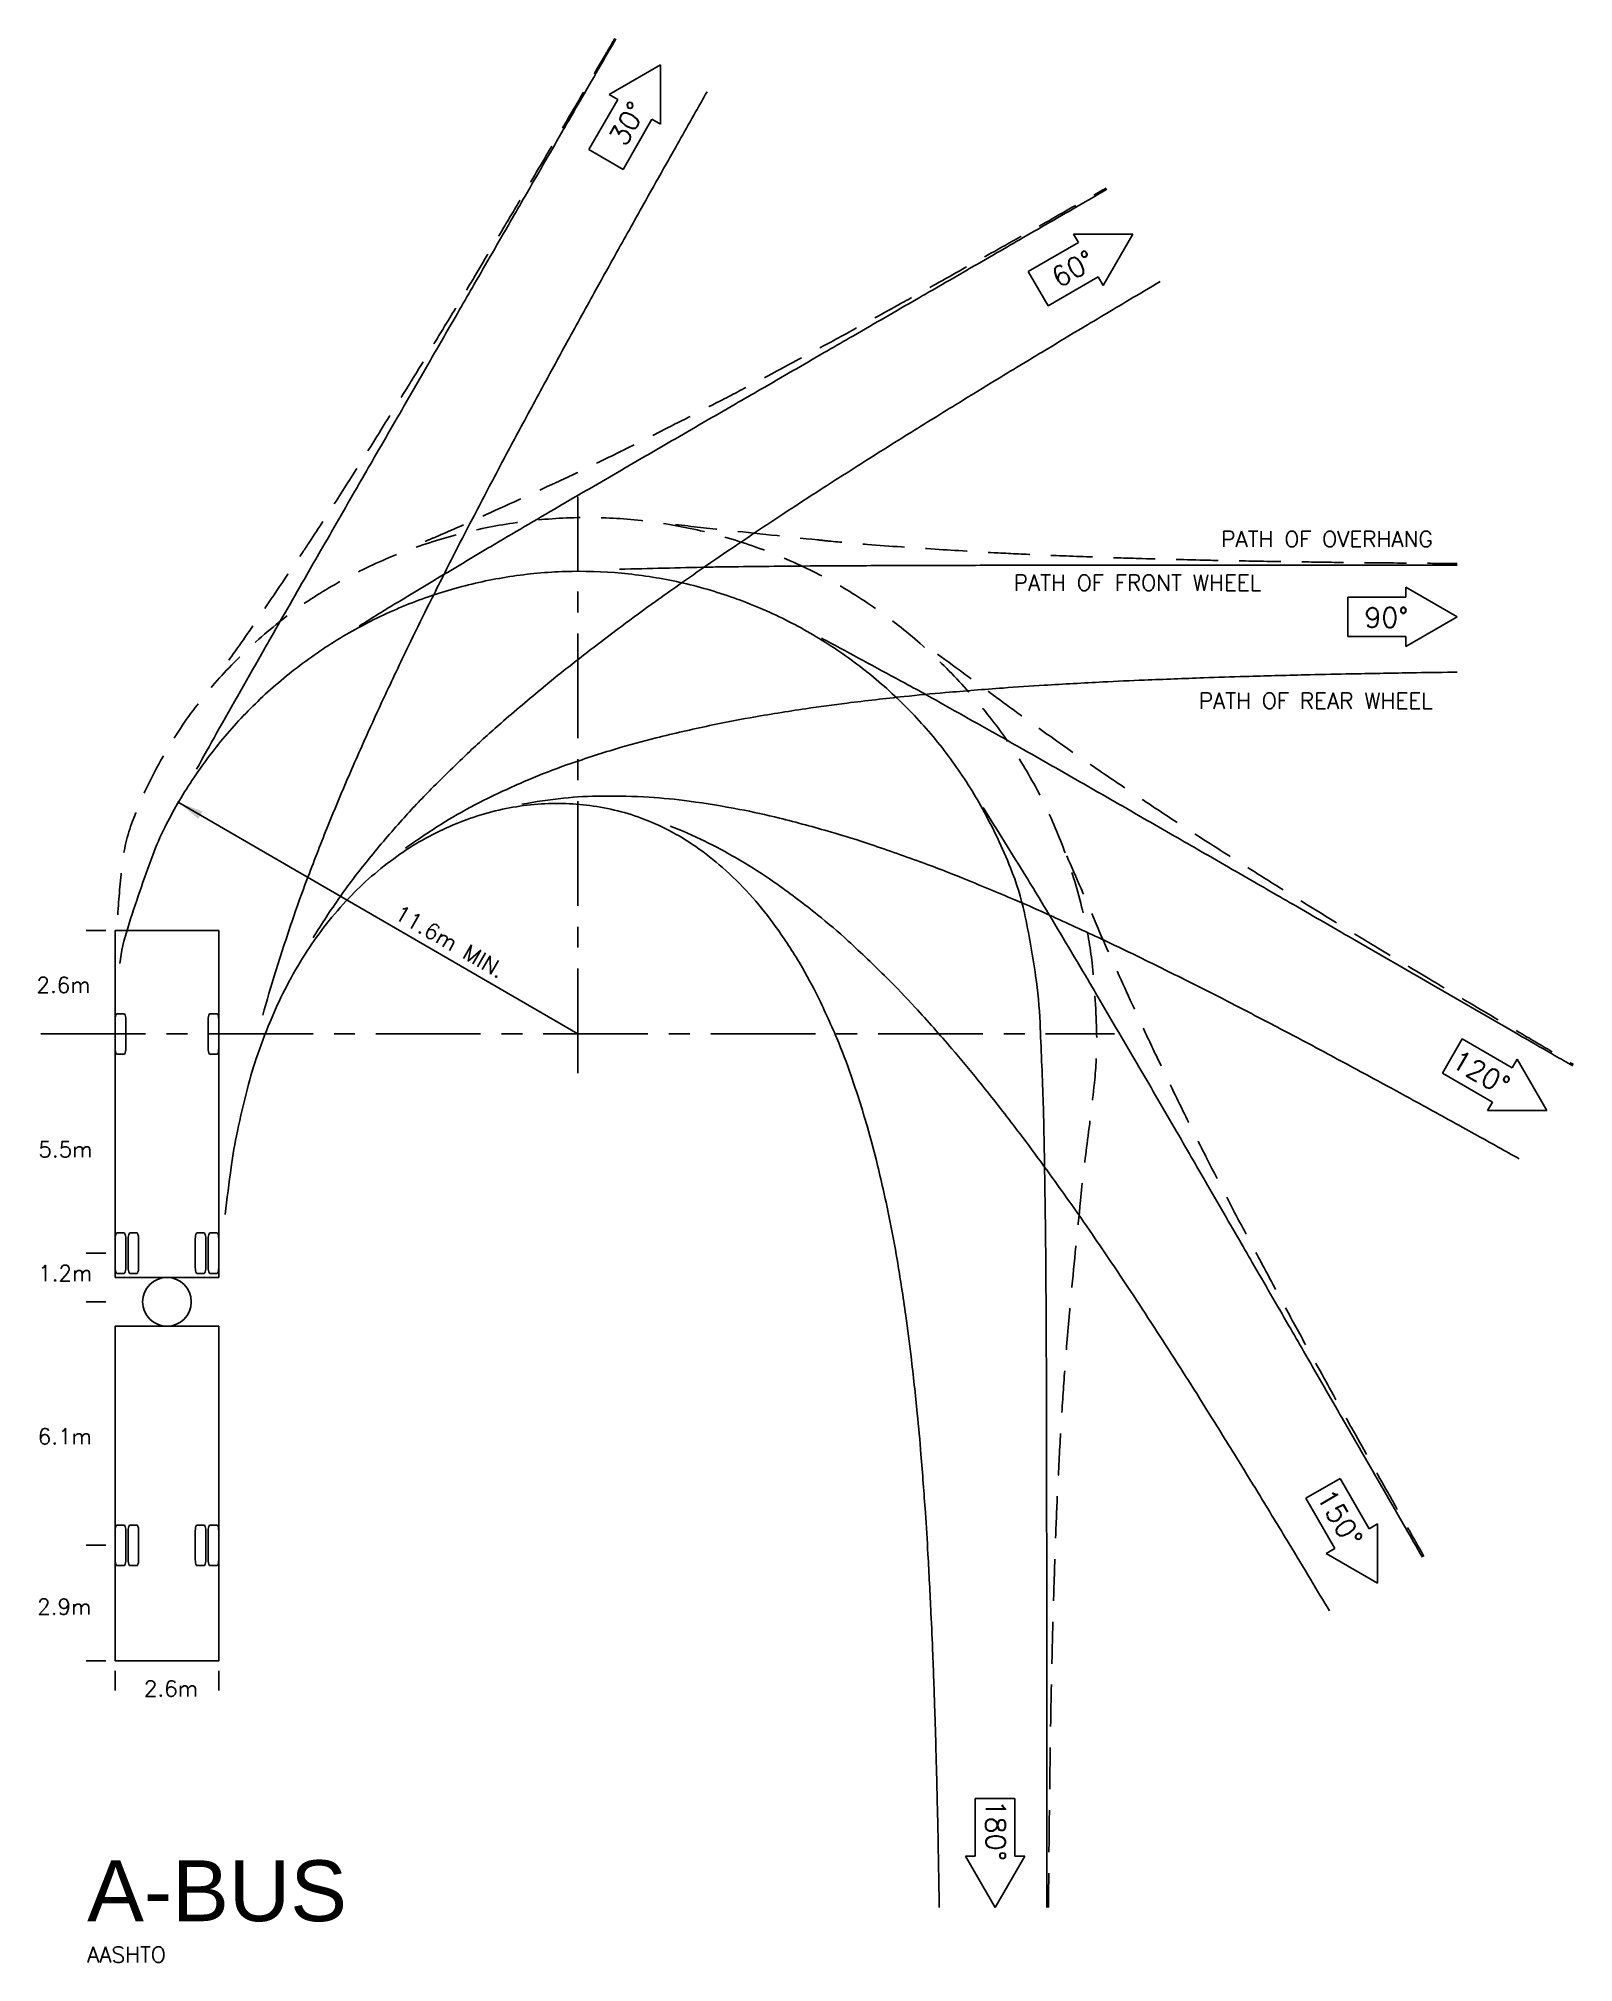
# Model space of a CAD drawing. Extents: x -13.5 to 25, y -23.3 to 25.
import ezdxf
from ezdxf.enums import TextEntityAlignment as Align

# ---------------------------------------------------------------- set-up
doc = ezdxf.new("R2010")
doc.units = 0
doc.header["$LTSCALE"] = 2.1
doc.header["$MEASUREMENT"] = 0
doc.linetypes.add('CENTER', pattern=[2, 1.25, -0.25, 0.25, -0.25])
doc.linetypes.add('DASHED', pattern=[0.75, 0.5, -0.25])
for name, color, linetype in [('DIMS', 1, 'CONTINUOUS'), ('OVERHANG', 2, 'DASHED'), ('TEXT', 4, 'CONTINUOUS'), ('VEHICLE', 7, 'CONTINUOUS'), ('WHEELS', 3, 'CONTINUOUS')]:
    doc.layers.add(name, color=color, linetype=linetype)
doc.styles.add('SANSSERIF', font='SAS_____.pfb', dxfattribs={"height": 2})
doc.styles.get("Standard").update_dxf_attribs({"font": 'ROMANS.shx'})

msp = doc.modelspace()

# ---------------------------------------------------------------- linework, layer by layer
at = {"layer": 'DIMS', "linetype": 'CENTER'}
for p, q in [((0, -0.984), (0, 13.467)), ((-13.463, 0), (13.463, 0))]:
    msp.add_line(p, q, dxfattribs=at)
at = {"layer": 'DIMS'}
for p, q in [((-10.035, 5.819), (0, 0)), ((-11.833, 2.595), (-12.329, 2.595)), ((-11.833, -5.495), (-12.329, -5.495)), ((-11.833, -6.716), (-12.329, -6.716)), ((-11.833, -12.821), (-12.329, -12.821)), ((-11.833, -15.721), (-12.329, -15.721)), ((-11.6, -16.465), (-11.6, -15.969)), ((-9.005, -16.465), (-9.005, -15.969))]:
    msp.add_line(p, q, dxfattribs=at)
msp.add_solid([(-9.516, 5.395), (-9.409, 5.58), (-10.017, 5.809)], dxfattribs=at)
at = {"layer": 'OVERHANG', "flags": 128}
for points in [[(-8.751, 9.376, 0.00737), (-8.174, 10.196, 0.001053), (-7.061, 11.836, 0.003533), (-6.734, 12.327, 0.002359), (-6.018, 13.431, 0.002486), (-5.349, 14.484, 0.00124), (-4.513, 15.823, 0.001997), (-3.999, 16.658, 0.000946), (-3.245, 17.9, 0.001245), (-2.676, 18.845, 0.000522), (-1.861, 20.211, 0.00086), (-1.369, 21.041, 0.000374), (-0.594, 22.355, 0.000555), (-0.073, 23.242, 0.000215), (0.711, 24.583, 0.000154), (0.932, 24.962, 0.00014)], [(-3.825, 12.351, -0.000934), (-3.554, 12.466, 0.006516), (-2.532, 12.916, 0.000886), (-0.647, 13.778, 0.003399), (-0.157, 14.007, 0.003403), (0.912, 14.525, 0.002878), (2.169, 15.154, 0.001801), (3.562, 15.867, 0.002763), (4.464, 16.339, 0.001511), (5.701, 17, 0.001807), (6.732, 17.56, 0.000759), (8.134, 18.331, 0.001251), (8.984, 18.802, 0.000548), (10.325, 19.552, 0.000815), (11.224, 20.059, 0.000309), (12.576, 20.824, 0.000386), (13.258, 21.211, 0.000204)], [(-11.539, 2.986, -0.010421), (-11.43, 4.235, -0.06318), (-11.167, 5.334, -0.039601), (-10.4, 6.962, -0.031215), (-9.594, 8.188, -0.032875), (-8.686, 9.245, -0.028204), (-7.568, 10.264, -0.031644), (-6.471, 11.046, -0.028963), (-5.217, 11.728, -0.028861), (-3.888, 12.262, -0.026971), (-2.487, 12.652, -0.027763), (-1.092, 12.879, -0.028659), (0.352, 12.949, -0.029105), (1.773, 12.854, -0.028491), (3.168, 12.597, -0.027854), (4.557, 12.176, -0.02738), (5.909, 11.595, -0.028992), (7.117, 10.907, -0.027765), (8.248, 10.081, -0.02678), (9.32, 9.101, -0.02625), (10.282, 8.014, -0.027657), (11.078, 6.891, -0.028458), (11.763, 5.649, -0.028902), (12.294, 4.358, -0.025976), (12.707, 2.919, -0.031382), (12.911, 1.696, -0.020436), (13.017, -0.011, -0.03126), (12.97, -1.129, -0.006822), (12.777, -2.754, 0.007788), (12.612, -4.179, 0.000686), (12.383, -6.481, 0.002601), (12.327, -7.089, 0.003357), (12.206, -8.588, 0.003851), (12.119, -9.896, 0.002636), (12.043, -11.336, 0.002931), (11.988, -12.631, 0.001261), (11.933, -14.275, 0.001974), (11.905, -15.325, 0.000859), (11.87, -16.931, 0.001294), (11.852, -17.997, 0.000546), (11.83, -19.65, 0.000894), (11.819, -20.658, 0.000244), (11.809, -21.906, 0.000472)], [(2.45, 12.774, 0.002326), (3.704, 12.634, 0.000236), (6.018, 12.389, 0.001651), (6.349, 12.355, 0.00578), (7.27, 12.274, 0.003141), (8.968, 12.156, 0.00206), (10.548, 12.063, 0.003183), (11.571, 12.013, 0.001729), (12.937, 11.96, 0.001927), (14.162, 11.921, 0.000912), (15.814, 11.879, 0.001614), (16.747, 11.86, 0.000717), (18.198, 11.837, 0.00092), (19.328, 11.822, 0.000344), (20.978, 11.805, 0.000611), (21.907, 11.798, 0.000027), (22.062, 11.796, 0.000391)], [(9.023, 9.527, -0.001351), (10.535, 8.415, 0.002988), (11.221, 7.914, 0.003694), (12.322, 7.132, 0.003748), (13.418, 6.378, 0.003109), (14.542, 5.628, 0.003253), (15.626, 4.924, 0.001585), (16.925, 4.098, 0.002255), (17.842, 3.524, 0.001114), (19.177, 2.702, 0.001678), (20.066, 2.161, 0.000724), (21.371, 1.376, 0.001022), (22.297, 0.824, 0.000435), (23.698, -0.007, 0.000733), (24.532, -0.499, 0.000101), (24.979, -0.762, 0.000429)], [(12.267, 4.465, -0.003715), (12.978, 2.822, 0.006345), (13.4, 1.862, 0.0018), (14.141, 0.245, 0.003254), (14.56, -0.645, 0.002921), (15.183, -1.927, 0.003257), (15.756, -3.07, 0.002064), (16.445, -4.409, 0.002682), (16.986, -5.434, 0.001288), (17.722, -6.806, 0.001847), (18.242, -7.759, 0.000732), (19.004, -9.14, 0.001098), (19.515, -10.059, 0.000483), (20.326, -11.504, 0.000828), (20.8, -12.346, 0.000179), (21.227, -13.098, 0.000442)]]:
    msp.add_lwpolyline(points, format="xyb", dxfattribs=at)
at = {"layer": 'TEXT'}
for p, q in [((0.789, 23.556), (2.078, 24.3)), ((2.078, 22.812), (2.078, 24.3)), ((0.278, 22.175), (1.004, 23.432)), ((1.004, 23.432), (0.789, 23.556)), ((1.137, 21.679), (1.863, 22.936)), ((1.863, 22.936), (2.078, 22.812)), ((0.278, 22.175), (1.137, 21.679)), ((11.303, 19.116), (12.56, 19.842)), ((12.436, 20.057), (13.924, 20.057)), ((12.56, 19.842), (12.436, 20.057)), ((13.18, 18.768), (13.924, 20.057)), ((11.303, 19.116), (11.799, 18.257)), ((11.799, 18.257), (13.056, 18.983)), ((13.056, 18.983), (13.18, 18.768)), ((20.773, 11.203), (22.062, 10.459)), ((20.773, 10.955), (20.773, 11.203)), ((19.321, 10.955), (20.773, 10.955)), ((19.321, 10.955), (19.321, 9.963)), ((20.773, 9.715), (22.062, 10.459)), ((19.321, 9.963), (20.773, 9.963)), ((20.773, 9.963), (20.773, 9.715)), ((22.185, -0.123), (21.689, -0.982)), ((22.185, -0.123), (23.442, -0.848)), ((23.442, -0.848), (23.566, -0.633)), ((23.566, -0.633), (24.31, -1.922)), ((21.689, -0.982), (22.946, -1.707)), ((22.946, -1.707), (22.822, -1.922)), ((22.822, -1.922), (24.31, -1.922)), ((19.126, -11.147), (18.266, -11.643)), ((19.126, -11.147), (19.851, -12.404)), ((18.266, -11.643), (18.992, -12.9)), ((19.851, -12.404), (20.066, -12.28)), ((20.066, -12.28), (20.066, -13.768)), ((18.992, -12.9), (18.777, -13.024)), ((18.777, -13.024), (20.066, -13.768)), ((10.964, -19.166), (9.972, -19.166)), ((9.972, -19.166), (9.972, -20.617)), ((10.964, -19.166), (10.964, -20.617)), ((9.724, -20.617), (10.468, -21.906)), ((9.972, -20.617), (9.724, -20.617)), ((11.212, -20.617), (10.468, -21.906)), ((10.964, -20.617), (11.212, -20.617))]:
    msp.add_line(p, q, dxfattribs=at)
at = {"layer": 'VEHICLE'}
for points in [[(-9.006, 2.595), (-9.006, -6.105), (-11.6, -6.105), (-11.6, 2.595)], [(-9.006, -7.326), (-9.006, -15.721), (-11.6, -15.721), (-11.6, -7.326)]]:
    msp.add_lwpolyline(points, close=True, dxfattribs=at)
for points in [[(-11.336, -0.366, -0.14), (-11.368, -0.502, -0.24), (-11.387, -0.509), (-11.549, -0.509, -0.24), (-11.568, -0.502, -0.14), (-11.6, -0.366), (-11.6, 0.366, -0.14), (-11.568, 0.502, -0.24), (-11.549, 0.509), (-11.387, 0.509, -0.24), (-11.368, 0.502, -0.14), (-11.336, 0.366)], [(-9.006, -0.366, -0.14), (-9.038, -0.502, -0.24), (-9.056, -0.509), (-9.219, -0.509, -0.24), (-9.237, -0.502, -0.14), (-9.27, -0.366), (-9.27, 0.366, -0.14), (-9.237, 0.502, -0.24), (-9.219, 0.509), (-9.056, 0.509, -0.24), (-9.038, 0.502, -0.14), (-9.006, 0.366)], [(-11.6, -5.129, -0.14), (-11.568, -4.992, -0.24), (-11.549, -4.986), (-11.387, -4.986, -0.24), (-11.368, -4.992, -0.14), (-11.336, -5.129), (-11.336, -5.861, -0.14), (-11.368, -5.997, -0.24), (-11.387, -6.003), (-11.549, -6.003, -0.24), (-11.568, -5.997, -0.14), (-11.6, -5.861)], [(-11.278, -5.129, -0.14), (-11.246, -4.992, -0.24), (-11.227, -4.986), (-11.064, -4.986, -0.24), (-11.046, -4.992, -0.14), (-11.014, -5.129), (-11.014, -5.861, -0.14), (-11.046, -5.997, -0.24), (-11.064, -6.003), (-11.227, -6.003, -0.24), (-11.246, -5.997, -0.14), (-11.278, -5.861)], [(-9.592, -5.129, -0.14), (-9.56, -4.992, -0.24), (-9.541, -4.986), (-9.379, -4.986, -0.24), (-9.36, -4.992, -0.14), (-9.328, -5.129), (-9.328, -5.861, -0.14), (-9.36, -5.997, -0.24), (-9.379, -6.003), (-9.541, -6.003, -0.24), (-9.56, -5.997, -0.14), (-9.592, -5.861)], [(-9.27, -5.129, -0.14), (-9.237, -4.992, -0.24), (-9.219, -4.986), (-9.056, -4.986, -0.24), (-9.038, -4.992, -0.14), (-9.006, -5.129), (-9.006, -5.861, -0.14), (-9.038, -5.997, -0.24), (-9.056, -6.003), (-9.219, -6.003, -0.24), (-9.237, -5.997, -0.14), (-9.27, -5.861)], [(-11.6, -12.455, -0.14), (-11.568, -12.319, -0.24), (-11.549, -12.312), (-11.387, -12.312, -0.24), (-11.368, -12.319, -0.14), (-11.336, -12.455), (-11.336, -13.187, -0.14), (-11.368, -13.324, -0.24), (-11.387, -13.33), (-11.549, -13.33, -0.24), (-11.568, -13.324, -0.14), (-11.6, -13.187)], [(-11.278, -12.455, -0.14), (-11.246, -12.319, -0.24), (-11.227, -12.312), (-11.064, -12.312, -0.24), (-11.046, -12.319, -0.14), (-11.014, -12.455), (-11.014, -13.187, -0.14), (-11.046, -13.324, -0.24), (-11.064, -13.33), (-11.227, -13.33, -0.24), (-11.246, -13.324, -0.14), (-11.278, -13.187)], [(-9.592, -12.455, -0.14), (-9.56, -12.319, -0.24), (-9.541, -12.312), (-9.379, -12.312, -0.24), (-9.36, -12.319, -0.14), (-9.328, -12.455), (-9.328, -13.187, -0.14), (-9.36, -13.324, -0.24), (-9.379, -13.33), (-9.541, -13.33, -0.24), (-9.56, -13.324, -0.14), (-9.592, -13.187)], [(-9.27, -12.455, -0.14), (-9.237, -12.319, -0.24), (-9.219, -12.312), (-9.056, -12.312, -0.24), (-9.038, -12.319, -0.14), (-9.006, -12.455), (-9.006, -13.187, -0.14), (-9.038, -13.324, -0.24), (-9.056, -13.33), (-9.219, -13.33, -0.24), (-9.237, -13.324, -0.14), (-9.27, -13.187)]]:
    msp.add_lwpolyline(points, format="xyb", close=True, dxfattribs=at)
msp.add_circle((-10.303, -6.716), 0.611, dxfattribs=at)
at = {"layer": 'WHEELS', "flags": 128}
for points in [[(-9.562, 6.639, -0.002965), (-9.058, 7.541, -0.000087), (-7.858, 9.656, -0.000964), (-7.75, 9.846, -0.000141), (-6.797, 11.509, -0.00039), (-6.451, 12.112, -0.000064), (-5.533, 13.707, -0.000158), (-5.16, 14.354, -0.000025), (-4.244, 15.943, -0.000063), (-3.876, 16.581, -0.00001), (-2.961, 18.166, -0.000025), (-2.596, 18.799, -0.000004), (-1.682, 20.382, -0.00001), (-1.319, 21.011, -0.000002), (-0.406, 22.592, -0.000004), (-0.043, 23.22, -0.000001), (0.861, 24.788, 0), (0.954, 24.949, 0)], [(-7.899, 0.469, -0.009532), (-7.581, 1.556, -0.006519), (-7.166, 2.828, -0.007903), (-6.793, 3.866, -0.004901), (-6.292, 5.154, -0.006226), (-5.876, 6.159, -0.003612), (-5.309, 7.455, -0.004748), (-4.861, 8.433, -0.002616), (-4.244, 9.733, -0.003526), (-3.773, 10.691, -0.001859), (-3.124, 11.979, -0.002552), (-2.643, 12.913, -0.001351), (-1.962, 14.21, -0.00186), (-1.461, 15.148, -0.00095), (-0.759, 16.448, -0.001328), (-0.252, 17.376, -0.000662), (0.467, 18.679, -0.000938), (0.977, 19.597, -0.000461), (1.707, 20.901, -0.000658), (2.22, 21.813, -0.000319), (2.958, 23.12, -0.000257), (3.245, 23.626, -0.000219)], [(-5.481, 10.226, -0.006763), (-4.505, 10.831, -0.000347), (-2.521, 12.021, -0.002068), (-2.188, 12.219, -0.000282), (-0.476, 13.224, -0.000845), (0.096, 13.557, -0.000143), (1.694, 14.486, -0.000347), (2.353, 14.869, -0.000057), (3.948, 15.792, -0.00014), (4.593, 16.165, -0.000023), (6.183, 17.084, -0.000056), (6.82, 17.452, -0.000009), (8.407, 18.369, -0.000022), (9.039, 18.734, -0.000004), (10.624, 19.649, -0.000009), (11.253, 20.013, -0.000001), (12.824, 20.919, -0.000003), (13.276, 21.18, -0.000001)], [(-6.639, 2.413, -0.00287), (-6.55, 2.555, -0.014368), (-5.88, 3.553, -0.016239), (-5.235, 4.397, -0.010953), (-4.401, 5.373, -0.013249), (-3.673, 6.145, -0.008129), (-2.71, 7.084, -0.010317), (-1.924, 7.795, -0.005923), (-0.862, 8.695, -0.007794), (-0.036, 9.356, -0.004247), (1.097, 10.221, -0.005743), (1.949, 10.844, -0.002994), (3.122, 11.671, -0.004127), (3.981, 12.258, -0.00216), (5.197, 13.067, -0.002986), (6.082, 13.643, -0.001513), (7.325, 14.437, -0.002122), (8.215, 14.996, -0.00105), (9.479, 15.778, -0.001492), (10.372, 16.325, -0.000728), (11.649, 17.099, -0.001042), (12.544, 17.636, -0.000503), (13.831, 18.405, -0.00063), (14.611, 18.868, -0.000346)], [(-11.489, 1.767, -0.043421), (-11.288, 2.656, -0.011132), (-10.66, 4.488, -0.028626), (-10.359, 5.18, -0.029477), (-9.677, 6.355, -0.028908), (-8.846, 7.464, -0.029907), (-7.9, 8.459, -0.029362), (-6.822, 9.351, -0.030154), (-5.658, 10.102, -0.029744), (-4.396, 10.716, -0.030311), (-3.079, 11.172, -0.030025), (-1.705, 11.468, -0.030417), (-0.312, 11.596, -0.030222), (1.095, 11.554, -0.030489), (2.481, 11.343, -0.030357), (3.836, 10.963, -0.030538), (5.133, 10.424, -0.030449), (6.357, 9.728, -0.030571), (7.486, 8.89, -0.030511), (8.507, 7.919, -0.030594), (9.404, 6.828, -0.030814), (10.155, 5.643, -0.030348), (10.856, 4.165, -0.042053), (11.204, 3.035, -0.018107), (11.487, 1.461, -0.024425), (11.597, 0.28, -0.002071), (11.674, -1.638, -0.0047), (11.696, -2.484, -0.000391), (11.732, -4.72, -0.001909), (11.737, -5.178, -0.000349), (11.75, -7.026, -0.000811), (11.754, -7.821, -0.000137), (11.76, -9.666, -0.000333), (11.761, -10.427, -0.000054), (11.763, -12.267, -0.000135), (11.764, -13.011, -0.000022), (11.765, -14.845, -0.000054), (11.765, -15.58, -0.000009), (11.765, -17.41, -0.000022), (11.765, -18.139, -0.000003), (11.765, -19.966, -0.000009), (11.765, -20.693, -0.000001), (11.765, -21.906, -0.000003)], [(1.052, 11.653, -0.000661), (3.269, 11.706, -0.002893), (3.775, 11.714, -0.000351), (5.829, 11.735, -0.001183), (6.438, 11.739, -0.000206), (8.285, 11.747, -0.000492), (9.058, 11.749, -0.000081), (10.901, 11.753, -0.0002), (11.651, 11.753, -0.000032), (13.487, 11.755, -0.00008), (14.225, 11.755, -0.000013), (16.056, 11.755, -0.000032), (16.788, 11.756, -0.000005), (18.616, 11.756, -0.000013), (19.344, 11.756, -0.000002), (21.17, 11.756, -0.000005), (21.896, 11.756, -0.000001), (22.062, 11.756, -0.000002)], [(6.114, 9.923, -0.003172), (6.346, 9.801, -0.001034), (8.215, 8.794, -0.003556), (8.756, 8.496, -0.000377), (10.608, 7.457, -0.001449), (11.089, 7.185, -0.000257), (12.694, 6.269, -0.000607), (13.371, 5.881, -0.000101), (14.97, 4.963, -0.000248), (15.624, 4.587, -0.00004), (17.216, 3.669, -0.0001), (17.857, 3.3, -0.000016), (19.445, 2.384, -0.00004), (20.08, 2.018, -0.000006), (21.663, 1.103, -0.000016), (22.295, 0.739, -0.000003), (23.876, -0.174, -0.000006), (24.505, -0.537, -0.000001), (24.958, -0.799, -0.000003)], [(-4.32, 4.656, -0.004212), (-4.177, 4.76, -0.018696), (-3.238, 5.375, -0.020723), (-2.351, 5.861, -0.014167), (-1.236, 6.374, -0.016888), (-0.277, 6.746, -0.010432), (0.967, 7.151, -0.013126), (1.97, 7.426, -0.007546), (3.302, 7.732, -0.009876), (4.328, 7.931, -0.005394), (5.72, 8.157, -0.00727), (6.756, 8.298, -0.003814), (8.186, 8.461, -0.005252), (9.226, 8.56, -0.002661), (10.669, 8.675, -0.003721), (11.701, 8.744, -0.001899), (13.169, 8.826, -0.002659), (14.218, 8.874, -0.001318), (15.7, 8.931, -0.001869), (16.745, 8.964, -0.000909), (18.238, 9.004, -0.001303), (19.279, 9.027, -0.000626), (20.778, 9.054, -0.000903), (21.818, 9.07, -0.000067), (22.062, 9.073, -0.000693)], [(-1.403, 5.759, -0.02195), (-0.359, 5.913, -0.023747), (0.614, 5.966, -0.016594), (1.794, 5.936, -0.019441), (2.796, 5.838, -0.012158), (4.057, 5.633, -0.015139), (5.06, 5.413, -0.008751), (6.362, 5.062, -0.011389), (7.35, 4.752, -0.006229), (8.669, 4.288, -0.008376), (9.639, 3.913, -0.004389), (10.962, 3.364, -0.006041), (11.915, 2.945, -0.003055), (13.225, 2.34, -0.004273), (14.155, 1.893, -0.002177), (15.47, 1.241, -0.003049), (16.404, 0.766, -0.001509), (17.719, 0.082, -0.00214), (18.642, -0.407, -0.001038), (19.956, -1.114, -0.00149), (20.87, -1.611, -0.000715), (22.183, -2.333, -0.001032), (23.091, -2.837, -0.000189), (23.613, -3.128, -0.000773)], [(-8.84, -4.528, -0.008595), (-8.693, -3.338, -0.01606), (-8.537, -2.438, -0.01328), (-8.285, -1.363, -0.018895), (-8.026, -0.508, -0.016913), (-7.668, 0.424, -0.021178), (-7.299, 1.203, -0.019866), (-6.839, 1.998, -0.023027), (-6.365, 2.675, -0.022217), (-5.813, 3.331, -0.024528), (-5.246, 3.887, -0.02407), (-4.616, 4.396, -0.025745), (-3.976, 4.815, -0.02552), (-3.291, 5.169, -0.026731), (-2.601, 5.439, -0.026712), (-1.886, 5.634, -0.027467), (-1.183, 5.746, -0.026956), (-0.459, 5.781, -0.028496), (0.219, 5.739, -0.02731), (0.917, 5.616, -0.032071), (1.59, 5.414, -0.02988), (2.28, 5.109, -0.032279), (2.963, 4.698, -0.030253), (3.632, 4.173, -0.026372), (4.312, 3.502, -0.027274), (4.897, 2.786, -0.020013), (5.513, 1.866, -0.022682), (5.986, 1.011, -0.014626), (6.498, -0.106, -0.017826), (6.859, -1.048, -0.010482), (7.259, -2.304, -0.013472), (7.523, -3.294, -0.007433), (7.823, -4.641, -0.009926), (8.012, -5.656, -0.005221), (8.23, -7.061, -0.007162), (8.363, -8.088, -0.003624), (8.518, -9.516, -0.005062), (8.61, -10.539, -0.00258), (8.72, -11.998, -0.003611), (8.785, -13.042, -0.001786), (8.862, -14.519, -0.002533), (8.907, -15.561, -0.001228), (8.96, -17.051, -0.001762), (8.99, -18.089, -0.000845), (9.027, -19.587, -0.00122), (9.048, -20.624, -0.000485), (9.07, -21.906, -0.000878)], [(10.167, 5.678, -0.00147), (11.242, 3.956, -0.004117), (11.618, 3.337, -0.000387), (12.736, 1.464, -0.001674), (12.992, 1.03, -0.000301), (13.926, -0.565, -0.000706), (14.323, -1.245, -0.000119), (15.249, -2.84, -0.000289), (15.629, -3.496, -0.000047), (16.55, -5.087, -0.000117), (16.921, -5.73, -0.000019), (17.839, -7.317, -0.000047), (18.206, -7.952, -0.000007), (19.121, -9.537, -0.000019), (19.485, -10.168, -0.000003), (20.399, -11.75, -0.000007), (20.762, -12.379, -0.000001), (21.19, -13.12, -0.000003)], [(2.317, 5.215, -0.025788), (3.185, 4.836, -0.018448), (4.187, 4.289, -0.021257), (5.016, 3.747, -0.013484), (6.014, 2.991, -0.016615), (6.786, 2.33, -0.009675), (7.751, 1.411, -0.012519), (8.464, 0.668, -0.006869), (9.387, -0.37, -0.009209), (10.049, -1.166, -0.00483), (10.931, -2.288, -0.00664), (11.554, -3.119, -0.003356), (12.394, -4.287, -0.004693), (12.982, -5.133, -0.00239), (13.801, -6.348, -0.003347), (14.376, -7.223, -0.001655), (15.177, -8.468, -0.002348), (15.734, -9.35, -0.001138), (16.522, -10.616, -0.001634), (17.066, -11.502, -0.000783), (17.845, -12.782, -0.001131), (18.381, -13.671, -0.000323), (18.857, -14.467, -0.00083)]]:
    msp.add_lwpolyline(points, format="xyb", dxfattribs=at)

# ---------------------------------------------------------------- texts
at = {"layer": 'TEXT'}
for s, height, rotation, p in [('30%%d', 0.4961, 60, (1.191, 22.226)), ('60%%d', 0.4961, 30, (12.073, 18.698)), ('11.6m MIN.', 0.3968, 330, (-4.633, 2.912)), ('120%%d', 0.4961, 330, (21.867, -0.802)), ('150%%d', 0.4961, 300, (18.515, -11.594)), ('180%%d', 0.4961, 270, (10.236, -19.201))]:
    msp.add_text(s, height=height, rotation=rotation, dxfattribs=at).set_placement(p)
for s, height, p in [('PATH OF OVERHANG', 0.39684, (21.449, 12.211)), ('PATH OF FRONT WHEEL', 0.39684, (17.146, 11.115)), ('PATH OF REAR WHEEL', 0.39684, (21.449, 8.156)), ('2.6m', 0.3968, (-12.217, 1.032)), ('5.5m', 0.3968, (-12.168, -3.09)), ('1.2m', 0.3968, (-12.175, -6.195)), ('6.1m', 0.3968, (-12.185, -10.288)), ('2.9m', 0.3968, (-12.199, -14.559)), ('2.6m', 0.3968, (-9.523, -16.612))]:
    msp.add_text(s, height=height, dxfattribs=at).set_placement(p, align=Align.RIGHT)
for s, height, p in [('90%%d', 0.4961, (19.734, 10.196)), ('AASHTO', 0.3968, (-12.304, -23.282))]:
    msp.add_text(s, height=height, dxfattribs=at).set_placement(p)
at = {"layer": 'TEXT', "style": 'SANSSERIF'}
msp.add_text('A-BUS', height=1.5263, dxfattribs=at).set_placement((-12.304, -22.246))

doc.saveas('drawing.dxf')
